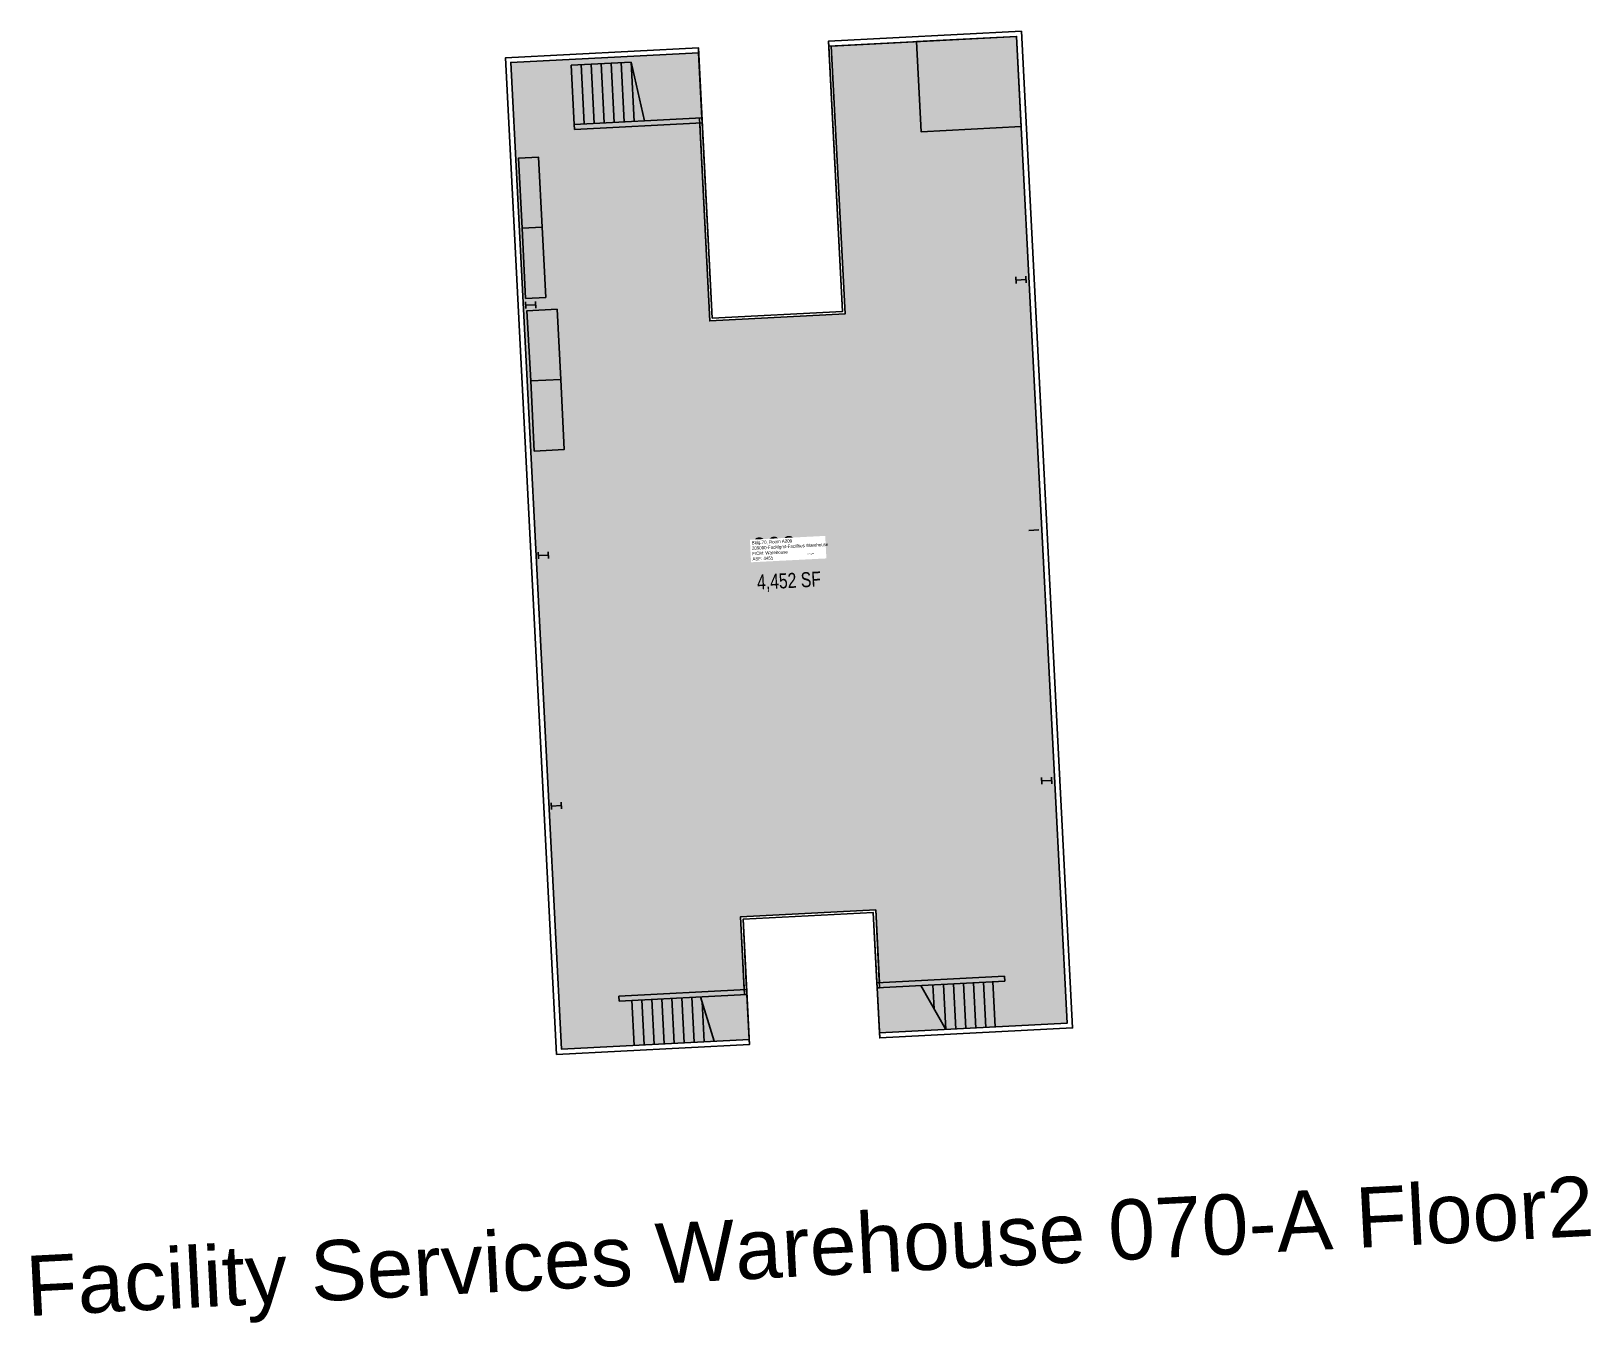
# Model space of a CAD drawing. Header units: inches. Extents: x 69215393 to 69217259, y 27688999 to 27690544.
import ezdxf
from ezdxf.enums import TextEntityAlignment as Align

# ---------------------------------------------------------------- set-up
doc = ezdxf.new("R2010")
doc.units = ezdxf.units.IN
doc.header["$LTSCALE"] = 50
doc.header["$MEASUREMENT"] = 0
for name, color, linetype in [('A-COLS', 5, 'CONTINUOUS'), ('A-FLOR', 3, 'CONTINUOUS'), ('A-IDEN-RNUM', 7, 'CONTINUOUS'), ('A-IDEN-SNUM', 4, 'CONTINUOUS'), ('A-IDEN-VNUM', 4, 'CONTINUOUS'), ('A-TTLB', 4, 'CONTINUOUS'), ('A-WALL', 5, 'CONTINUOUS'), ('AREA-ASSIGN', 7, 'CONTINUOUS'), ('AREA-GROSS', 1, 'CONTINUOUS'), ('AREA-TEXT', 3, 'CONTINUOUS'), ('Rooms-Category-Color', 7, 'CONTINUOUS'), ('Rooms-College-Color', 7, 'CONTINUOUS'), ('Rooms-Department-Color', 7, 'CONTINUOUS'), ('Rooms-Division-Color', 7, 'CONTINUOUS'), ('Rooms-Information', 7, 'CONTINUOUS')]:
    doc.layers.add(name, color=color, linetype=linetype)
doc.styles.add('CP_AREA', font='arial.ttf', dxfattribs={"height": 15})
doc.styles.add('CP_ROOMVNUMBER', font='arial.ttf', dxfattribs={"width": 0.85, "height": 0.075})
doc.styles.add('CP_TITLE', font='arial.ttf', dxfattribs={"width": 0.85, "height": 0.125})
doc.styles.add('ROOMSNUMBER', font='txt', dxfattribs={"height": 1})

msp = doc.modelspace()

# ---------------------------------------------------------------- hatches: boundary and pattern name
at = {"layer": 'Rooms-Category-Color', "linetype": 'ByBlock', "true_color": 0xe3c5e1}
msp.add_hatch(color=254, dxfattribs=at).paths.add_polyline_path([(69216405.3, 27689399.5), (69216408.3, 27689399.7), (69216403.6, 27689492.7), (69216241.8, 27689484.4), (69216246.5, 27689391.4), (69216249.5, 27689391.5), (69216252.3, 27689337.7), (69216027.6, 27689326.2), (69215967, 27690506.6), (69216191.7, 27690518.2), (69216195.7, 27690440.3), (69216192.7, 27690440.1), (69216205.1, 27690197.5), (69216366.9, 27690205.8), (69216350.5, 27690526.3), (69216572.2, 27690537.7), (69216632.8, 27689357.3), (69216408.1, 27689345.7)])
at = {"layer": 'Rooms-College-Color', "linetype": 'ByBlock', "true_color": 0x80bc67}
msp.add_hatch(color=83, dxfattribs=at).paths.add_polyline_path([(69216405.3, 27689399.5), (69216408.3, 27689399.7), (69216403.6, 27689492.7), (69216241.8, 27689484.4), (69216246.5, 27689391.4), (69216249.5, 27689391.5), (69216252.3, 27689337.7), (69216027.6, 27689326.2), (69215967, 27690506.6), (69216191.7, 27690518.2), (69216195.7, 27690440.3), (69216192.7, 27690440.1), (69216205.1, 27690197.5), (69216366.9, 27690205.8), (69216350.5, 27690526.3), (69216572.2, 27690537.7), (69216632.8, 27689357.3), (69216408.1, 27689345.7)])
at = {"layer": 'Rooms-Department-Color', "linetype": 'ByBlock', "true_color": 0x80bc67}
msp.add_hatch(color=83, dxfattribs=at).paths.add_polyline_path([(69216405.3, 27689399.5), (69216408.3, 27689399.7), (69216403.6, 27689492.7), (69216241.8, 27689484.4), (69216246.5, 27689391.4), (69216249.5, 27689391.5), (69216252.3, 27689337.7), (69216027.6, 27689326.2), (69215967, 27690506.6), (69216191.7, 27690518.2), (69216195.7, 27690440.3), (69216192.7, 27690440.1), (69216205.1, 27690197.5), (69216366.9, 27690205.8), (69216350.5, 27690526.3), (69216572.2, 27690537.7), (69216632.8, 27689357.3), (69216408.1, 27689345.7)])
at = {"layer": 'Rooms-Division-Color', "linetype": 'ByBlock', "true_color": 0x80bc67}
msp.add_hatch(color=83, dxfattribs=at).paths.add_polyline_path([(69216405.3, 27689399.5), (69216408.3, 27689399.7), (69216403.6, 27689492.7), (69216241.8, 27689484.4), (69216246.5, 27689391.4), (69216249.5, 27689391.5), (69216252.3, 27689337.7), (69216027.6, 27689326.2), (69215967, 27690506.6), (69216191.7, 27690518.2), (69216195.7, 27690440.3), (69216192.7, 27690440.1), (69216205.1, 27690197.5), (69216366.9, 27690205.8), (69216350.5, 27690526.3), (69216572.2, 27690537.7), (69216632.8, 27689357.3), (69216408.1, 27689345.7)])

# ---------------------------------------------------------------- linework, layer by layer
at = {"layer": 'A-COLS', "linetype": 'ByBlock'}
for p, q in [((69216583.7, 27690242.9), (69216583.3, 27690250.9)), ((69216571.7, 27690242.3), (69216571.3, 27690250.3)), ((69216571.5, 27690246.3), (69216583.5, 27690246.9)), ((69215984.9, 27690212.2), (69215984.5, 27690220.2)), ((69215984.7, 27690216.2), (69215996.7, 27690216.8)), ((69215996.9, 27690212.8), (69215996.5, 27690220.8)), ((69216586.9, 27689946.7), (69216598.9, 27689947.3)), ((69216000.3, 27689912.6), (69215999.9, 27689920.6)), ((69216000.1, 27689916.6), (69216012.1, 27689917.2)), ((69216012.3, 27689913.2), (69216011.9, 27689921.2)), ((69216602.5, 27689643.1), (69216602.1, 27689651.1)), ((69216602.3, 27689647.1), (69216614.3, 27689647.7)), ((69216614.5, 27689643.7), (69216614, 27689651.7)), ((69216015.7, 27689613), (69216015.3, 27689621)), ((69216015.5, 27689617), (69216027.5, 27689617.6)), ((69216027.7, 27689613.6), (69216027.2, 27689621.6))]:
    msp.add_line(p, q, dxfattribs=at)
at = {"layer": 'A-FLOR', "linetype": 'ByBlock'}
for p, q in [((69216347.5, 27690526.2), (69216363.8, 27690208.6)), ((69216350.5, 27690526.3), (69216366.9, 27690205.8)), ((69216039.2, 27690503.4), (69216111.1, 27690507)), ((69216193, 27690434.1), (69216205.1, 27690197.5)), ((69216196, 27690434.3), (69216208, 27690200.6)), ((69216205.1, 27690197.5), (69216366.9, 27690205.8)), ((69216208, 27690200.6), (69216363.8, 27690208.6)), ((69216241.8, 27689484.4), (69216403.6, 27689492.7)), ((69216244.9, 27689481.5), (69216400.7, 27689489.5)), ((69216405, 27689405.5), (69216400.7, 27689489.5)), ((69216408, 27689405.7), (69216403.6, 27689492.7)), ((69216246.2, 27689397.4), (69216241.8, 27689484.4)), ((69216249.2, 27689397.5), (69216244.9, 27689481.5))]:
    msp.add_line(p, q, dxfattribs=at)
at = {"layer": 'A-FLOR'}
for p, q in [((69216039.2, 27690503.4), (69216042.9, 27690432.4)), ((69216054.9, 27690433.1), (69216051.2, 27690504)), ((69216066.9, 27690433.7), (69216063.2, 27690504.6)), ((69216075.2, 27690505.2), (69216078.8, 27690434.3)), ((69216090.8, 27690434.9), (69216087.2, 27690505.8)), ((69216099.2, 27690506.4), (69216102.8, 27690435.5)), ((69216111.1, 27690507), (69216126.8, 27690436.7)), ((69216114.8, 27690436.1), (69216111.1, 27690507)), ((69216052.4, 27690481), (69216054.9, 27690433.1)), ((69216487.4, 27689349.5), (69216457.5, 27689402.3)), ((69216471.9, 27689403.1), (69216473.4, 27689374.2)), ((69216487.4, 27689349.5), (69216484.6, 27689403.7)), ((69216496.6, 27689404.4), (69216499.4, 27689350.1)), ((69216499.4, 27689350.1), (69216496.6, 27689404.4)), ((69216508.6, 27689405), (69216511.4, 27689350.7)), ((69216523.4, 27689351.3), (69216520.6, 27689405.6)), ((69216532.6, 27689406.2), (69216535.4, 27689351.9)), ((69216535.4, 27689351.9), (69216532.6, 27689406.2)), ((69216546.6, 27689352.9), (69216543.8, 27689406.8)), ((69216114.5, 27689330.7), (69216111.7, 27689384.6)), ((69216123.7, 27689385.2), (69216126.5, 27689331.3)), ((69216138.4, 27689331.9), (69216135.7, 27689385.8)), ((69216147.7, 27689386.4), (69216150.4, 27689332.5)), ((69216159.6, 27689387.1), (69216162.4, 27689333.1)), ((69216162.4, 27689333.1), (69216159.6, 27689387.1)), ((69216174.4, 27689333.7), (69216171.6, 27689387.7)), ((69216183.6, 27689388.3), (69216186.4, 27689334.4)), ((69216210.4, 27689335.6), (69216194.1, 27689388.8)), ((69216198.4, 27689335), (69216195.9, 27689382.9))]:
    msp.add_line(p, q, dxfattribs=at)
at = {"layer": 'A-FLOR', "linetype": 'ByBlock', "elevation": 0}
msp.add_lwpolyline([(69216452.3, 27690531.6), (69216457.9, 27690423.7), (69216577.7, 27690429.9), (69216572.2, 27690537.7)], close=True, dxfattribs=at)
at = {"layer": 'A-FLOR', "linetype": 'ByBlock'}
for points in [[(69215980.5, 27690308.2), (69215976.2, 27690392.1), (69216000.2, 27690393.3), (69216004.5, 27690309.4)], [(69215984.8, 27690224.3), (69215980.5, 27690308.2), (69216004.5, 27690309.4), (69216008.8, 27690225.5)], [(69215990.8, 27690125.6), (69215986.4, 27690209.5), (69216022.4, 27690211.3), (69216026.7, 27690127.5)], [(69215995.1, 27690041.7), (69215990.8, 27690125.6), (69216026.7, 27690127.5), (69216031, 27690043.6)]]:
    msp.add_lwpolyline(points, close=True, dxfattribs=at)
at = {"layer": 'A-WALL', "linetype": 'ByBlock'}
for p, q in [((69216577.9, 27690544), (69216347.2, 27690532.2)), ((69216572.2, 27690537.7), (69216347.5, 27690526.2)), ((69216632.8, 27689357.3), (69216572.2, 27690537.7)), ((69216639.1, 27689351.6), (69216577.9, 27690544)), ((69216191.4, 27690524.2), (69215960.7, 27690512.3)), ((69215960.7, 27690512.3), (69216021.9, 27689319.9)), ((69216191.7, 27690518.2), (69215967, 27690506.6)), ((69215967, 27690506.6), (69216027.6, 27689326.2)), ((69216195.7, 27690440.3), (69216042.9, 27690432.4)), ((69216195.7, 27690440.3), (69216196, 27690434.3)), ((69216042.9, 27690432.4), (69216043.2, 27690426.4)), ((69216196, 27690434.3), (69216043.2, 27690426.4)), ((69216405, 27689405.5), (69216557.8, 27689413.4)), ((69216557.8, 27689413.4), (69216558.1, 27689407.4)), ((69216249.2, 27689397.5), (69216096.4, 27689389.7)), ((69216249.2, 27689397.5), (69216249.5, 27689391.5)), ((69216405, 27689405.5), (69216405.3, 27689399.5)), ((69216405.3, 27689399.5), (69216558.1, 27689407.4)), ((69216096.4, 27689389.7), (69216096.7, 27689383.7)), ((69216249.5, 27689391.5), (69216096.7, 27689383.7)), ((69216408.1, 27689345.7), (69216632.8, 27689357.3)), ((69216027.6, 27689326.2), (69216252.3, 27689337.7)), ((69216408.4, 27689339.7), (69216639.1, 27689351.6)), ((69216021.9, 27689319.9), (69216252.6, 27689331.7))]:
    msp.add_line(p, q, dxfattribs=at)
at = {"layer": 'A-WALL', "linetype": 'Continuous'}
for p, q in [((69216347.5, 27690526.2), (69216347.2, 27690532.2)), ((69216191.7, 27690518.2), (69216191.4, 27690524.2)), ((69216252.6, 27689331.7), (69216252.3, 27689337.7)), ((69216408.4, 27689339.7), (69216408.1, 27689345.7))]:
    msp.add_line(p, q, dxfattribs=at)
at = {"layer": 'AREA-ASSIGN', "linetype": 'ByBlock'}
msp.add_lwpolyline([(69216405.3, 27689399.5), (69216408.3, 27689399.7), (69216403.6, 27689492.7), (69216241.8, 27689484.4), (69216246.5, 27689391.4), (69216249.5, 27689391.5), (69216252.3, 27689337.7), (69216027.6, 27689326.2), (69215967, 27690506.6), (69216191.7, 27690518.2), (69216195.7, 27690440.3), (69216192.7, 27690440.1), (69216205.1, 27690197.5), (69216366.9, 27690205.8), (69216350.5, 27690526.3), (69216572.2, 27690537.7), (69216632.8, 27689357.3), (69216408.1, 27689345.7)], close=True, dxfattribs=at)
at = {"layer": 'AREA-GROSS', "linetype": 'ByBlock'}
msp.add_lwpolyline([(69216208, 27690200.6), (69216191.4, 27690524.2), (69215960.7, 27690512.3), (69216021.9, 27689319.9), (69216252.6, 27689331.7), (69216244.9, 27689481.5), (69216400.7, 27689489.5), (69216408.4, 27689339.7), (69216639.1, 27689351.6), (69216577.9, 27690544), (69216347.2, 27690532.2), (69216363.8, 27690208.6)], close=True, dxfattribs=at)

# ---------------------------------------------------------------- texts
at = {"layer": 'A-IDEN-RNUM', "style": 'ROOMSNUMBER', "width": 0.85}
msp.add_text('0200-00', height=0.96, rotation=2.9395, dxfattribs=at).set_placement((69216322.3, 27689918.1))
at = {"layer": 'A-IDEN-SNUM', "style": 'ROOMSNUMBER', "width": 0.85}
msp.add_text('0700A20000', height=0.96, rotation=2.9395, dxfattribs=at).set_placement((69216322.3, 27689918.1))
at = {"layer": 'A-IDEN-VNUM', "style": 'CP_ROOMVNUMBER', "width": 0.85}
msp.add_text('200', height=27, rotation=2.9395, dxfattribs=at).set_placement((69216256.3, 27689910.6))
at = {"layer": 'A-TTLB', "style": 'CP_TITLE'}
msp.add_text('Facility Services Warehouse 070-A Floor2', height=72, rotation=2.9395, dxfattribs=at).set_placement((69215388.7, 27689006.7))
at = {"layer": 'AREA-TEXT', "linetype": 'ByBlock', "style": 'CP_AREA', "width": 0.75}
msp.add_text('4,452 SF', height=18, rotation=2.9395, dxfattribs=at).set_placement((69216299.8, 27689886.8), align=Align.MIDDLE_CENTER)

# ---------------------------------------------------------------- next in the draw order: texts
at = {"layer": 'Rooms-Information', "linetype": 'ByBlock', "insert": (69216256.3, 27689910.6), "char_height": 3.857, "width": 86.4, "attachment_point": 7, "rotation": 2.9395, "style": 'CP_ROOMVNUMBER', "bg_fill": 3, "box_fill_scale": 1.5, "bg_fill_color": 256, "bg_fill_true_color": 13158600, "bg_fill_transparency": 0}
msp.add_mtext('Bldg.70, Room A200^M^J209000-FacMgmt-Facilities Warehouse^M^JFICM: Warehouse^M^JASF: 4451', dxfattribs=at)

doc.saveas('drawing.dxf')
